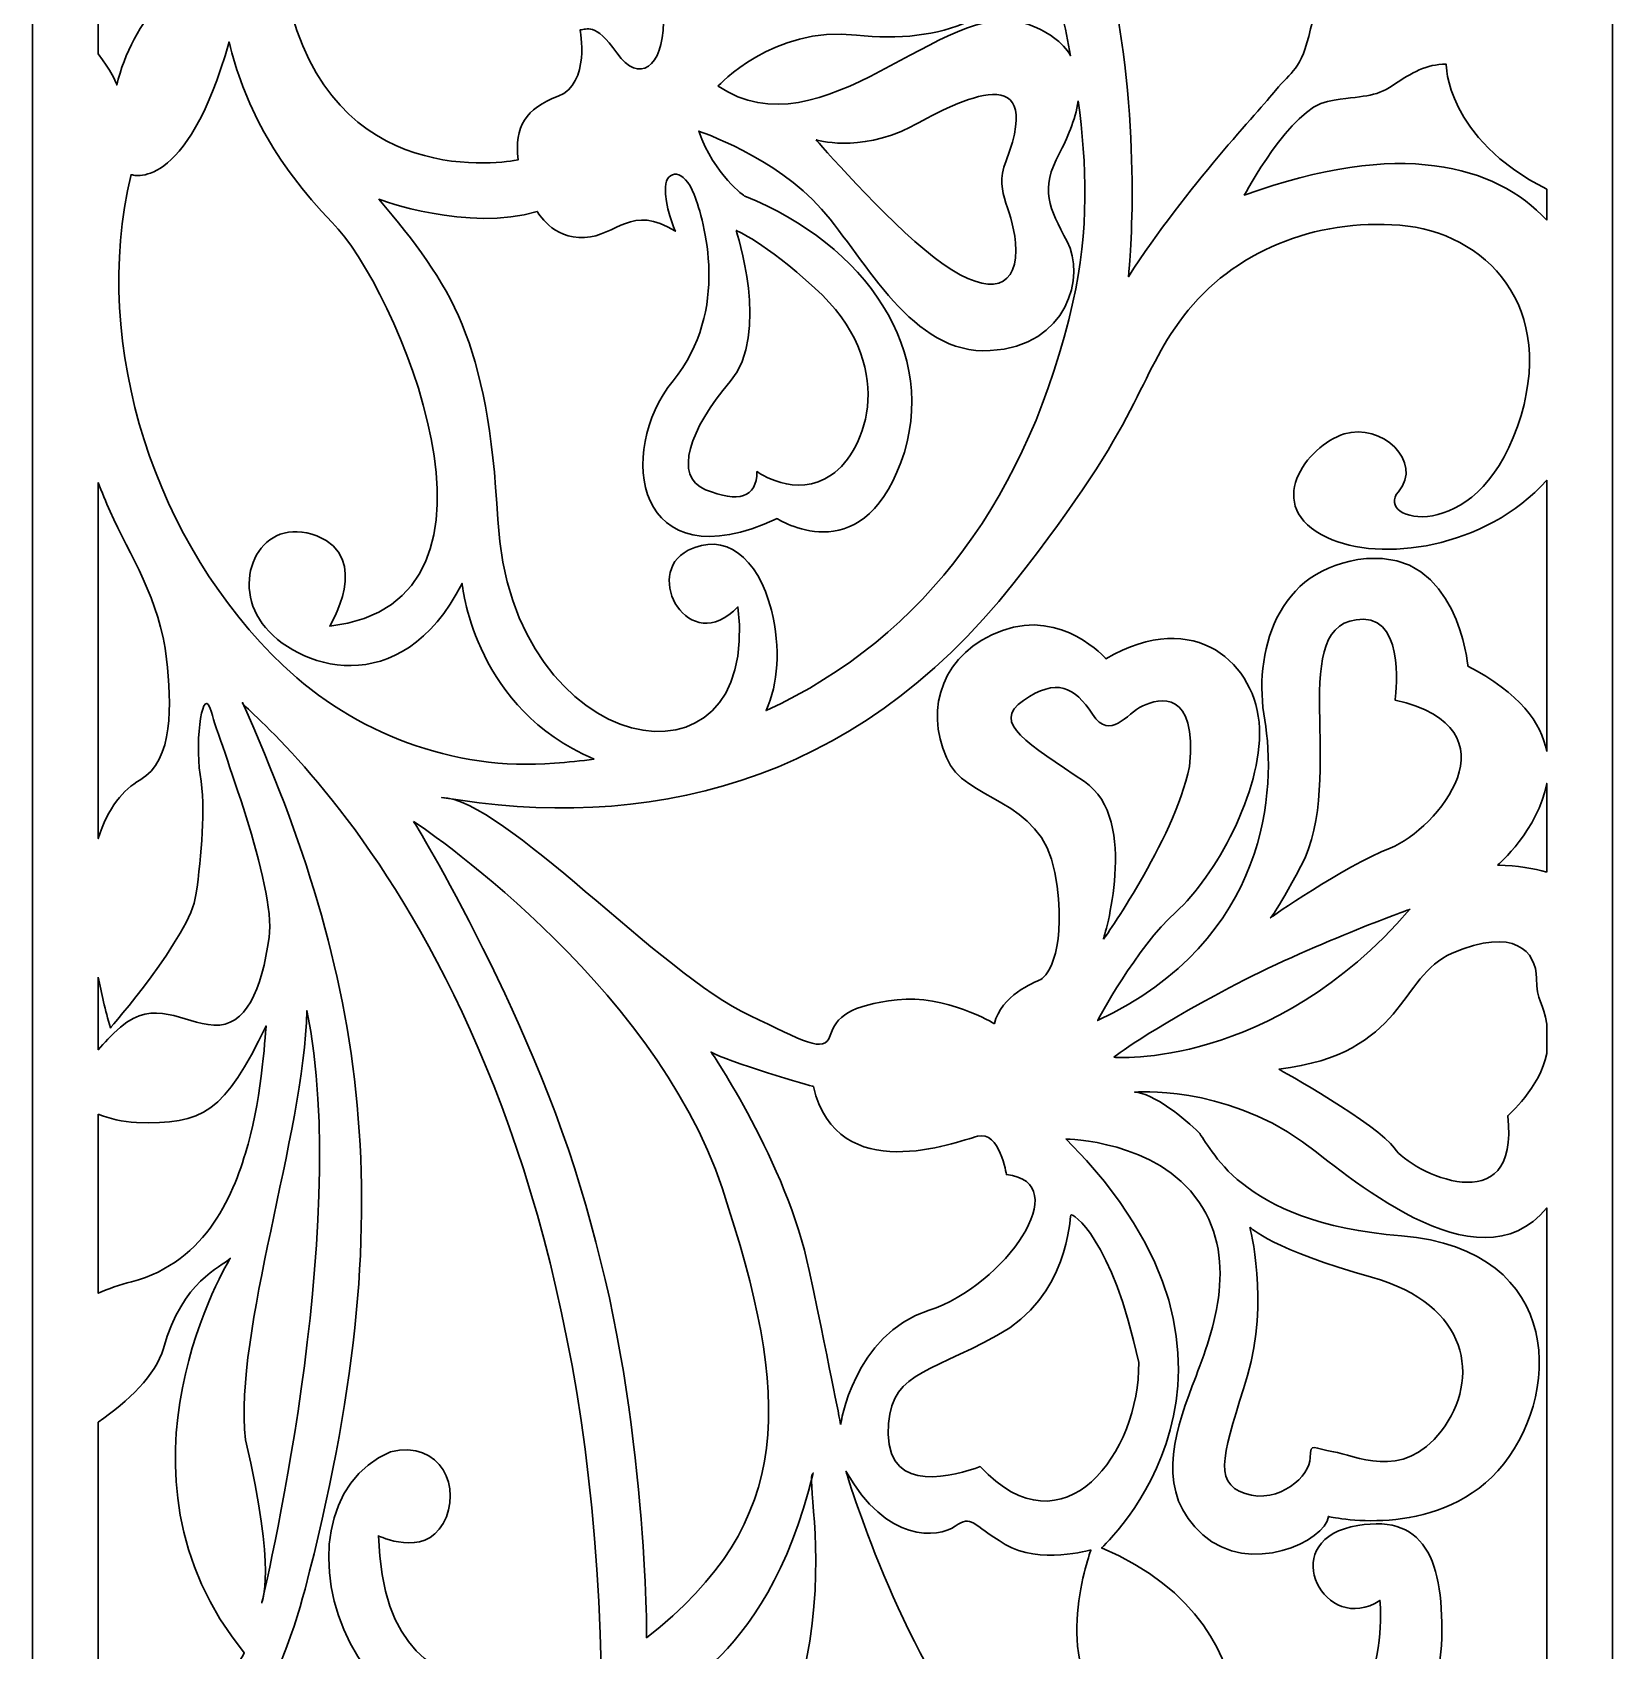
# Model space of a CAD drawing. Header units: centimetres. Extents: x 8.5 to 14.2, y -9 to 9.
# Drawn here: x 8.49 to 14.23, y -4.26 to 1.62 of the extents above; entities that cross this region are included whole.
import ezdxf

# ---------------------------------------------------------------- set-up
doc = ezdxf.new("R2010")
doc.units = ezdxf.units.CM
doc.header["$MEASUREMENT"] = 0
doc.layers.add('layer 1', color=7, linetype='Continuous')

msp = doc.modelspace()

# ---------------------------------------------------------------- linework, layer by layer
at = {"layer": 'layer 1', "color": 250, "lineweight": 30}
for points, knots in [([(8.48529, 8.9892), (8.48529, 8.9892), (9.07026, 8.9892), (9.07026, 8.9892), (9.07026, 8.9892), (9.07026, 8.9892), (9.20466, 8.9892), (9.20466, 8.9892), (9.20466, 8.9892), (9.20466, 8.9892), (9.7165, 8.9892), (9.7165, 8.9892), (9.7165, 8.9892), (9.7165, 8.9892), (9.91152, 8.9892), (9.91152, 8.9892), (9.91152, 8.9892), (9.91152, 8.9892), (14.22659, 8.9892), (14.22659, 8.9892), (14.22659, 8.9892), (14.22659, 8.9892), (14.22659, 8.18675), (14.22659, 8.18675), (14.22659, 8.18675), (14.22659, 8.18675), (14.22659, 7.32422), (14.22659, 7.32422), (14.22659, 7.32422), (14.22659, 7.32422), (14.22659, 6.63345), (14.22659, 6.63345), (14.22659, 6.63345), (14.22659, 6.63345), (14.22659, 6.42618), (14.22659, 6.42618), (14.22659, 6.42618), (14.22659, 6.42618), (14.22659, 2.23352), (14.22659, 2.23352), (14.22659, 2.23352), (14.22659, 2.23352), (14.22659, 1.85248), (14.22659, 1.85248), (14.22659, 1.85248), (14.22659, 1.85248), (14.22659, 1.55822), (14.22659, 1.55822), (14.22659, 1.55822), (14.22659, 1.55822), (14.22659, 0.95588), (14.22659, 0.95588), (14.22659, 0.95588), (14.22659, 0.95588), (14.22659, -1.90092), (14.22659, -1.90092), (14.22659, -1.90092), (14.22659, -1.90092), (14.22659, -2.20355), (14.22659, -2.20355), (14.22659, -2.20355), (14.22659, -2.20355), (14.22659, -4.44483), (14.22659, -4.44483), (14.22659, -4.44483), (14.22659, -4.44483), (14.22659, -5.94655), (14.22659, -5.94655), (14.22659, -5.94655), (14.22659, -5.94655), (14.22659, -7.13646), (14.22659, -7.13646), (14.22659, -7.13646), (14.22659, -7.13646), (14.22659, -7.55278), (14.22659, -7.55278), (14.22659, -7.55278), (14.22659, -7.55278), (14.22659, -8.25027), (14.22659, -8.25027), (14.22659, -8.25027), (14.22659, -8.25027), (14.22659, -8.66891), (14.22659, -8.66891), (14.22659, -8.66891), (14.22659, -8.66891), (14.22659, -8.86561), (14.22659, -8.86561), (14.22659, -8.86561), (14.22659, -8.86561), (14.22659, -9.00021), (14.22659, -9.00021), (14.22659, -9.00021), (14.22659, -9.00021), (14.11776, -9.00021), (14.11776, -9.00021), (14.11776, -9.00021), (14.11776, -9.00021), (13.63587, -9.00021), (13.63587, -9.00021), (13.63587, -9.00021), (13.63587, -9.00021), (13.46054, -9.00021), (13.46054, -9.00021), (13.46054, -9.00021), (13.46054, -9.00021), (12.79813, -9.00021), (12.79813, -9.00021), (12.79813, -9.00021), (12.79813, -9.00021), (12.5775, -9.00021), (12.5775, -9.00021), (12.5775, -9.00021), (12.5775, -9.00021), (11.96421, -9.00021), (11.96421, -9.00021), (11.96421, -9.00021), (11.96421, -9.00021), (10.58, -9.00021), (10.58, -9.00021), (10.58, -9.00021), (10.58, -9.00021), (9.74496, -9.00021), (9.74496, -9.00021), (9.74496, -9.00021), (9.74496, -9.00021), (9.24026, -9.00021), (9.24026, -9.00021), (9.24026, -9.00021), (9.24026, -9.00021), (9.23325, -9.00021), (9.23325, -9.00021), (9.23325, -9.00021), (9.23325, -9.00021), (9.08219, -9.00021), (9.08219, -9.00021), (9.08219, -9.00021), (9.08219, -9.00021), (8.48529, -9.00021), (8.48529, -9.00021), (8.48529, -9.00021), (8.48529, -9.00021), (8.48529, -7.68658), (8.48529, -7.68658), (8.48529, -7.68658), (8.48529, -7.68658), (8.48529, -7.21812), (8.48529, -7.21812), (8.48529, -7.21812), (8.48529, -7.21812), (8.48529, -4.95449), (8.48529, -4.95449), (8.48529, -4.95449), (8.48529, -4.95449), (8.48529, -4.63579), (8.48529, -4.63579), (8.48529, -4.63579), (8.48529, -4.63579), (8.48529, -3.57257), (8.48529, -3.57257), (8.48529, -3.57257), (8.48529, -3.57257), (8.48529, -3.17805), (8.48529, -3.17805), (8.48529, -3.17805), (8.48529, -3.17805), (8.48529, 1.52681), (8.48529, 1.52681), (8.48529, 1.52681), (8.48529, 1.52681), (8.48529, 1.7051), (8.48529, 1.7051), (8.48529, 1.7051), (8.48529, 1.7051), (8.48529, 3.1605), (8.48529, 3.1605), (8.48529, 3.1605), (8.48529, 3.1605), (8.48529, 3.58836), (8.48529, 3.58836), (8.48529, 3.58836), (8.48529, 3.58836), (8.48529, 3.90863), (8.48529, 3.90863), (8.48529, 3.90863), (8.48529, 3.90863), (8.48529, 4.33898), (8.48529, 4.33898), (8.48529, 4.33898), (8.48529, 4.33898), (8.48529, 8.9892), (8.48529, 8.9892)], [0, 0, 0, 0, 0.0204082, 0.0204082, 0.0204082, 0.0204082, 0.0408163, 0.0408163, 0.0408163, 0.0408163, 0.0612245, 0.0612245, 0.0612245, 0.0612245, 0.0816327, 0.0816327, 0.0816327, 0.0816327, 0.1020408, 0.1020408, 0.1020408, 0.1020408, 0.122449, 0.122449, 0.122449, 0.122449, 0.1428571, 0.1428571, 0.1428571, 0.1428571, 0.1632653, 0.1632653, 0.1632653, 0.1632653, 0.1836735, 0.1836735, 0.1836735, 0.1836735, 0.2040816, 0.2040816, 0.2040816, 0.2040816, 0.2244898, 0.2244898, 0.2244898, 0.2244898, 0.244898, 0.244898, 0.244898, 0.244898, 0.2653061, 0.2653061, 0.2653061, 0.2653061, 0.2857143, 0.2857143, 0.2857143, 0.2857143, 0.3061224, 0.3061224, 0.3061224, 0.3061224, 0.3265306, 0.3265306, 0.3265306, 0.3265306, 0.3469388, 0.3469388, 0.3469388, 0.3469388, 0.3673469, 0.3673469, 0.3673469, 0.3673469, 0.3877551, 0.3877551, 0.3877551, 0.3877551, 0.4081633, 0.4081633, 0.4081633, 0.4081633, 0.4285714, 0.4285714, 0.4285714, 0.4285714, 0.4489796, 0.4489796, 0.4489796, 0.4489796, 0.4693878, 0.4693878, 0.4693878, 0.4693878, 0.4897959, 0.4897959, 0.4897959, 0.4897959, 0.5102041, 0.5102041, 0.5102041, 0.5102041, 0.5306122, 0.5306122, 0.5306122, 0.5306122, 0.5510204, 0.5510204, 0.5510204, 0.5510204, 0.5714286, 0.5714286, 0.5714286, 0.5714286, 0.5918367, 0.5918367, 0.5918367, 0.5918367, 0.6122449, 0.6122449, 0.6122449, 0.6122449, 0.6326531, 0.6326531, 0.6326531, 0.6326531, 0.6530612, 0.6530612, 0.6530612, 0.6530612, 0.6734694, 0.6734694, 0.6734694, 0.6734694, 0.6938776, 0.6938776, 0.6938776, 0.6938776, 0.7142857, 0.7142857, 0.7142857, 0.7142857, 0.7346939, 0.7346939, 0.7346939, 0.7346939, 0.755102, 0.755102, 0.755102, 0.755102, 0.7755102, 0.7755102, 0.7755102, 0.7755102, 0.7959184, 0.7959184, 0.7959184, 0.7959184, 0.8163265, 0.8163265, 0.8163265, 0.8163265, 0.8367347, 0.8367347, 0.8367347, 0.8367347, 0.8571429, 0.8571429, 0.8571429, 0.8571429, 0.877551, 0.877551, 0.877551, 0.877551, 0.8979592, 0.8979592, 0.8979592, 0.8979592, 0.9183673, 0.9183673, 0.9183673, 0.9183673, 0.9387755, 0.9387755, 0.9387755, 0.9387755, 0.9591837, 0.9591837, 0.9591837, 0.9591837, 1, 1, 1, 1]), ([(12.75366, 3.05164), (12.76081, 3.05206), (12.76184, 3.02689), (12.65139, 3.01865), (12.65139, 3.01865), (12.54093, 3.0104), (12.27312, 3.07372), (12.21585, 2.57061), (12.21585, 2.57061), (12.21585, 2.57061), (12.4637, 2.57988), (12.57415, 2.66236), (12.57415, 2.66236), (12.68461, 2.74483), (12.65959, 2.70111), (12.67184, 2.77122), (12.67184, 2.77122), (12.68409, 2.84132), (12.7147, 2.88701), (12.84829, 2.84226), (12.84829, 2.84226), (12.98189, 2.79752), (13.02085, 2.73045), (13.17118, 2.70807), (13.17118, 2.70807), (13.17118, 2.70807), (13.09365, 2.41885), (13.39973, 1.93592), (13.39973, 1.93592), (13.39973, 1.93592), (13.16228, 1.78378), (13.12882, 1.62956), (13.12882, 1.62956), (13.09535, 1.47534), (13.0592, 1.47802), (13.00183, 1.40573), (13.00183, 1.40573), (12.94446, 1.33344), (12.68239, 1.06154), (12.46725, 0.729), (12.46725, 0.729), (12.46725, 0.729), (12.51722, 1.1623), (12.42599, 1.69244), (12.42599, 1.69244), (12.28025, 2.53934), (11.68336, 3.2154), (12.41549, 4.12073), (12.41549, 4.12073), (12.8167, 4.61686), (13.63151, 4.43481), (13.89538, 4.02521), (13.89538, 4.02521), (14.15924, 3.61561), (13.70022, 2.56731), (12.97615, 2.97865), (12.97615, 2.97865), (12.97615, 2.97865), (12.98889, 3.14236), (13.09934, 3.17329), (13.09934, 3.17329), (13.2098, 3.20422), (13.45907, 3.24133), (13.56339, 3.71145), (13.56339, 3.71145), (13.56339, 3.71145), (13.25657, 3.71145), (13.15225, 3.61866), (13.15225, 3.61866), (13.04794, 3.52588), (12.94322, 3.37523), (12.92846, 3.18268), (12.92846, 3.18268), (12.9137, 2.99013), (12.87193, 3.09876), (12.87193, 3.12097), (12.87193, 3.12097), (12.87193, 3.14318), (12.80292, 3.98939), (12.16713, 3.61779), (12.16713, 3.61779), (12.16713, 3.61779), (12.19687, 3.39481), (12.43035, 3.29017), (12.43035, 3.29017), (12.66383, 3.18554), (12.72488, 3.24327), (12.74284, 3.14226), (12.74284, 3.14226), (12.76081, 3.04125), (12.74651, 3.05121), (12.75366, 3.05164)], [0, 0, 0, 0, 0.0416667, 0.0416667, 0.0416667, 0.0416667, 0.0833333, 0.0833333, 0.0833333, 0.0833333, 0.125, 0.125, 0.125, 0.125, 0.1666667, 0.1666667, 0.1666667, 0.1666667, 0.2083333, 0.2083333, 0.2083333, 0.2083333, 0.25, 0.25, 0.25, 0.25, 0.2916667, 0.2916667, 0.2916667, 0.2916667, 0.3333333, 0.3333333, 0.3333333, 0.3333333, 0.375, 0.375, 0.375, 0.375, 0.4166667, 0.4166667, 0.4166667, 0.4166667, 0.4583333, 0.4583333, 0.4583333, 0.4583333, 0.5, 0.5, 0.5, 0.5, 0.5416667, 0.5416667, 0.5416667, 0.5416667, 0.5833333, 0.5833333, 0.5833333, 0.5833333, 0.625, 0.625, 0.625, 0.625, 0.6666667, 0.6666667, 0.6666667, 0.6666667, 0.7083333, 0.7083333, 0.7083333, 0.7083333, 0.75, 0.75, 0.75, 0.75, 0.7916667, 0.7916667, 0.7916667, 0.7916667, 0.8333333, 0.8333333, 0.8333333, 0.8333333, 0.875, 0.875, 0.875, 0.875, 0.9166667, 0.9166667, 0.9166667, 0.9166667, 1, 1, 1, 1]), ([(11.9795, 2.43554), (12.0648, 2.17929), (12.17432, 1.92276), (12.22615, 1.68481), (12.22615, 1.68481), (12.2369, 1.63548), (12.24758, 1.5844), (12.25755, 1.53175), (12.25755, 1.53175), (12.22839, 1.5801), (12.17589, 1.62214), (12.0892, 1.65085), (12.0892, 1.65085), (11.79939, 1.74684), (11.35363, 1.16394), (10.97687, 1.422), (10.97687, 1.422), (10.97687, 1.422), (11.17491, 1.64111), (11.47921, 1.60703), (11.47921, 1.60703), (11.78352, 1.57294), (12.06224, 1.66836), (12.07434, 1.9261), (12.07434, 1.9261), (12.08607, 2.17641), (11.92936, 2.5412), (11.62412, 2.51268), (11.62412, 2.51268), (11.62412, 2.51268), (11.53126, 2.72325), (11.30259, 2.6287), (11.30259, 2.6287), (11.07391, 2.53415), (11.14117, 2.38554), (11.14117, 2.29998), (11.14117, 2.29998), (11.14117, 2.21442), (11.16369, 1.90906), (10.96282, 1.7421), (10.96282, 1.7421), (10.96282, 1.7421), (10.91338, 1.99069), (11.00802, 2.12782), (11.00802, 2.12782), (11.10265, 2.26495), (11.27294, 2.94531), (10.58354, 2.7153), (10.58354, 2.7153), (10.58354, 2.7153), (10.27769, 2.79849), (10.1466, 2.5538), (10.1466, 2.5538), (10.01552, 2.3091), (10.30682, 2.09866), (10.45246, 2.03014), (10.45246, 2.03014), (10.59811, 1.96163), (10.77774, 1.81481), (10.77774, 1.65331), (10.77774, 1.65331), (10.77774, 1.49181), (10.68895, 1.42709), (10.60895, 1.54189), (10.60895, 1.54189), (10.52896, 1.65669), (10.4985, 1.62606), (10.47563, 1.62606), (10.47563, 1.62606), (10.47563, 1.62606), (10.5137, 1.43095), (10.39561, 1.38501), (10.39561, 1.38501), (10.27751, 1.33908), (10.23508, 1.27613), (10.25068, 1.154), (10.25068, 1.154), (10.25068, 1.154), (9.61503, 1.01767), (9.42773, 1.68344), (9.42773, 1.68344), (9.24044, 2.34922), (9.53957, 2.90544), (10.45106, 3.13593), (10.45106, 3.13593), (11.13605, 3.30916), (11.77161, 2.67172), (11.9795, 2.43554)], [0, 0, 0, 0, 0.0434783, 0.0434783, 0.0434783, 0.0434783, 0.0869565, 0.0869565, 0.0869565, 0.0869565, 0.1304348, 0.1304348, 0.1304348, 0.1304348, 0.173913, 0.173913, 0.173913, 0.173913, 0.2173913, 0.2173913, 0.2173913, 0.2173913, 0.2608696, 0.2608696, 0.2608696, 0.2608696, 0.3043478, 0.3043478, 0.3043478, 0.3043478, 0.3478261, 0.3478261, 0.3478261, 0.3478261, 0.3913043, 0.3913043, 0.3913043, 0.3913043, 0.4347826, 0.4347826, 0.4347826, 0.4347826, 0.4782609, 0.4782609, 0.4782609, 0.4782609, 0.5217391, 0.5217391, 0.5217391, 0.5217391, 0.5652174, 0.5652174, 0.5652174, 0.5652174, 0.6086957, 0.6086957, 0.6086957, 0.6086957, 0.6521739, 0.6521739, 0.6521739, 0.6521739, 0.6956522, 0.6956522, 0.6956522, 0.6956522, 0.7391304, 0.7391304, 0.7391304, 0.7391304, 0.7826087, 0.7826087, 0.7826087, 0.7826087, 0.826087, 0.826087, 0.826087, 0.826087, 0.8695652, 0.8695652, 0.8695652, 0.8695652, 0.9130435, 0.9130435, 0.9130435, 0.9130435, 1, 1, 1, 1]), ([(9.16842, 1.95298), (9.03798, 1.84811), (8.84598, 1.65965), (8.79206, 1.4255), (8.79206, 1.4255), (8.79205, 1.43108), (8.76868, 1.48159), (8.72451, 1.53867), (8.72451, 1.53867), (8.72451, 1.53867), (8.72451, 2.74596), (8.72451, 2.74596), (8.72451, 2.74596), (8.83952, 2.5451), (9.10288, 2.42075), (9.35314, 2.6003), (9.35314, 2.6003), (9.35314, 2.6003), (9.1885, 2.32754), (9.16842, 1.95298)], [0, 0, 0, 0, 0.1666667, 0.1666667, 0.1666667, 0.1666667, 0.3333333, 0.3333333, 0.3333333, 0.3333333, 0.5, 0.5, 0.5, 0.5, 0.6666667, 0.6666667, 0.6666667, 0.6666667, 1, 1, 1, 1]), ([(10.52647, -1.02334), (10.47931, -1.02962), (10.43126, -1.03469), (10.3823, -1.03849), (10.3823, -1.03849), (10.01187, -1.06723), (9.65547, -0.92876), (9.39695, -0.68349), (9.39695, -0.68349), (8.93702, -0.24706), (8.69378, 0.47096), (8.84372, 1.10007), (8.84372, 1.10007), (8.84372, 1.10007), (9.04308, 1.02569), (9.20022, 1.58214), (9.20022, 1.58214), (9.25017, 1.3688), (9.36164, 1.14288), (9.57498, 0.92655), (9.57498, 0.92655), (9.80018, 0.69822), (10.31179, -0.45429), (9.56569, -0.54025), (9.56569, -0.54025), (9.56569, -0.54025), (9.72024, -0.29043), (9.51875, -0.21255), (9.51875, -0.21255), (9.31725, -0.13467), (9.20266, -0.36898), (9.32026, -0.53041), (9.32026, -0.53041), (9.43786, -0.69184), (9.82342, -0.82514), (10.0464, -0.38483), (10.0464, -0.38483), (10.0464, -0.38483), (10.08519, -0.81021), (10.48398, -1.00405), (10.48398, -1.00405), (10.49826, -1.01099), (10.51242, -1.01741), (10.52647, -1.02334)], [0, 0, 0, 0, 0.0833333, 0.0833333, 0.0833333, 0.0833333, 0.1666667, 0.1666667, 0.1666667, 0.1666667, 0.25, 0.25, 0.25, 0.25, 0.3333333, 0.3333333, 0.3333333, 0.3333333, 0.4166667, 0.4166667, 0.4166667, 0.4166667, 0.5, 0.5, 0.5, 0.5, 0.5833333, 0.5833333, 0.5833333, 0.5833333, 0.6666667, 0.6666667, 0.6666667, 0.6666667, 0.75, 0.75, 0.75, 0.75, 0.8333333, 0.8333333, 0.8333333, 0.8333333, 1, 1, 1, 1]), ([(11.33285, 1.22649), (11.33285, 1.22649), (11.58203, 0.93892), (11.76154, 0.79893), (11.76154, 0.79893), (11.94104, 0.65894), (12.05963, 0.67365), (12.05825, 0.82477), (12.05825, 0.82477), (12.05687, 0.97588), (11.97444, 1.02361), (12.02274, 1.14961), (12.02274, 1.14961), (12.17701, 1.55208), (11.81048, 1.34628), (11.6772, 1.27332), (11.6772, 1.27332), (11.48306, 1.17798), (11.33285, 1.22649), (11.33285, 1.22649)], [0, 0, 0, 0, 0.1666667, 0.1666667, 0.1666667, 0.1666667, 0.3333333, 0.3333333, 0.3333333, 0.3333333, 0.5, 0.5, 0.5, 0.5, 0.6666667, 0.6666667, 0.6666667, 0.6666667, 1, 1, 1, 1]), ([(13.98737, 0.93426), (13.80107, 1.13545), (13.45361, 1.23103), (12.88827, 1.02549), (12.88827, 1.02549), (12.88827, 1.02549), (13.05804, 1.34293), (13.19124, 1.36628), (13.19124, 1.36628), (13.32444, 1.38963), (13.35919, 1.37796), (13.42869, 1.42466), (13.42869, 1.42466), (13.49819, 1.47136), (13.54967, 1.50132), (13.62178, 1.50132), (13.62178, 1.50132), (13.62178, 1.50132), (13.61951, 1.23274), (13.98737, 1.04687), (13.98737, 1.04687), (13.98737, 1.04687), (13.98737, 0.93426), (13.98737, 0.93426)], [0, 0, 0, 0, 0.1428571, 0.1428571, 0.1428571, 0.1428571, 0.2857143, 0.2857143, 0.2857143, 0.2857143, 0.4285714, 0.4285714, 0.4285714, 0.4285714, 0.5714286, 0.5714286, 0.5714286, 0.5714286, 0.7142857, 0.7142857, 0.7142857, 0.7142857, 1, 1, 1, 1]), ([(12.28479, 1.36772), (12.31631, 1.143), (12.32483, 0.89558), (12.26593, 0.63723), (12.26593, 0.63723), (12.10835, -0.05394), (11.7351, -0.57861), (11.15103, -0.84719), (11.15103, -0.84719), (11.19476, -0.74834), (11.20469, -0.62322), (11.1702, -0.48249), (11.1702, -0.48249), (11.12212, -0.28641), (10.99794, -0.19772), (10.86745, -0.26477), (10.86745, -0.26477), (10.70043, -0.35063), (10.87067, -0.65701), (11.04873, -0.47034), (11.04873, -0.47034), (11.13461, -1.19094), (10.22342, -1.02684), (10.17618, -0.15256), (10.17618, -0.15256), (10.14113, 0.49615), (10.00963, 0.69814), (9.74407, 1.01051), (9.74407, 1.01051), (9.74407, 1.01051), (10.07003, 0.88946), (10.31938, 0.96627), (10.31938, 0.96627), (10.31938, 0.96627), (10.37441, 0.86509), (10.49147, 0.8713), (10.49147, 0.8713), (10.60853, 0.87751), (10.66189, 0.99528), (10.82141, 0.89457), (10.82141, 0.89457), (10.82141, 0.89457), (10.78038, 0.99071), (10.78494, 1.05481), (10.78494, 1.05481), (10.7895, 1.1189), (10.8533, 1.12347), (10.88977, 1.02733), (10.88977, 1.02733), (10.92625, 0.93119), (11.02177, 0.60742), (10.81283, 0.3511), (10.81283, 0.3511), (10.6039, 0.09477), (10.67534, -0.38908), (11.19137, -0.14973), (11.19137, -0.14973), (11.19137, -0.14973), (11.49272, -0.3464), (11.64066, 0.0547), (11.64066, 0.0547), (11.78859, 0.45581), (11.50797, 0.84852), (11.07436, 1.02142), (11.07436, 1.02142), (11.07436, 1.02142), (10.96363, 1.09659), (10.90606, 1.25802), (10.90606, 1.25802), (10.90606, 1.25802), (11.18565, 1.16459), (11.3522, 0.97504), (11.3522, 0.97504), (11.51874, 0.78549), (11.67991, 0.44431), (11.96465, 0.46055), (11.96465, 0.46055), (12.24939, 0.4768), (12.31053, 0.73412), (12.24473, 0.85684), (12.24473, 0.85684), (12.17893, 0.97956), (12.14601, 1.04564), (12.21652, 1.1778), (12.21652, 1.1778), (12.24393, 1.22919), (12.27459, 1.29763), (12.28479, 1.36772)], [0, 0, 0, 0, 0.0434783, 0.0434783, 0.0434783, 0.0434783, 0.0869565, 0.0869565, 0.0869565, 0.0869565, 0.1304348, 0.1304348, 0.1304348, 0.1304348, 0.173913, 0.173913, 0.173913, 0.173913, 0.2173913, 0.2173913, 0.2173913, 0.2173913, 0.2608696, 0.2608696, 0.2608696, 0.2608696, 0.3043478, 0.3043478, 0.3043478, 0.3043478, 0.3478261, 0.3478261, 0.3478261, 0.3478261, 0.3913043, 0.3913043, 0.3913043, 0.3913043, 0.4347826, 0.4347826, 0.4347826, 0.4347826, 0.4782609, 0.4782609, 0.4782609, 0.4782609, 0.5217391, 0.5217391, 0.5217391, 0.5217391, 0.5652174, 0.5652174, 0.5652174, 0.5652174, 0.6086957, 0.6086957, 0.6086957, 0.6086957, 0.6521739, 0.6521739, 0.6521739, 0.6521739, 0.6956522, 0.6956522, 0.6956522, 0.6956522, 0.7391304, 0.7391304, 0.7391304, 0.7391304, 0.7826087, 0.7826087, 0.7826087, 0.7826087, 0.826087, 0.826087, 0.826087, 0.826087, 0.8695652, 0.8695652, 0.8695652, 0.8695652, 0.9130435, 0.9130435, 0.9130435, 0.9130435, 1, 1, 1, 1]), ([(13.98737, -0.99553), (13.96737, -0.89201), (13.88885, -0.78268), (13.70079, -0.68513), (13.70079, -0.68513), (13.70079, -0.68513), (13.66352, -0.26333), (13.33176, -0.29488), (13.33176, -0.29488), (13, -0.32643), (12.9208, -0.64257), (12.96245, -0.88171), (12.96245, -0.88171), (13.00409, -1.12084), (12.98366, -1.67902), (12.35526, -1.97333), (12.35526, -1.97333), (12.35526, -1.97333), (12.4962, -1.70809), (12.63983, -1.57871), (12.63983, -1.57871), (12.78346, -1.44933), (12.95259, -1.14131), (12.94342, -0.91027), (12.94342, -0.91027), (12.93425, -0.67924), (12.71112, -0.4692), (12.38567, -0.65865), (12.38567, -0.65865), (12.38567, -0.65865), (12.22746, -0.47725), (12.00983, -0.55562), (12.00983, -0.55562), (11.79219, -0.634), (11.72575, -0.83774), (11.80634, -1.01777), (11.80634, -1.01777), (11.8679, -1.1786), (12.15138, -1.15952), (12.20025, -1.43569), (12.20025, -1.43569), (12.24912, -1.71186), (12.17336, -1.81113), (12.14872, -1.82351), (12.14872, -1.82351), (12.12408, -1.83588), (12.00502, -1.88124), (11.98038, -1.98433), (11.98038, -1.98433), (11.98038, -1.98433), (11.79969, -1.87711), (11.62722, -1.89773), (11.62722, -1.89773), (11.45476, -1.91835), (11.40429, -1.95887), (11.38389, -2.02744), (11.38389, -2.02744), (11.36348, -2.096), (11.28275, -2.04435), (11.09232, -1.95522), (11.09232, -1.95522), (10.76419, -1.80167), (10.19912, -1.16928), (9.97188, -1.16213), (9.97188, -1.16213), (10.70006, -1.28604), (11.4608, -1.13237), (12.05276, -0.3816), (12.05276, -0.3816), (12.53443, 0.22932), (12.48935, 0.35135), (12.66768, 0.58603), (12.66768, 0.58603), (12.846, 0.82072), (13.14646, 0.9412), (13.45358, 0.91626), (13.45358, 0.91626), (13.76069, 0.89132), (14.03429, 0.62394), (13.88074, 0.18453), (13.88074, 0.18453), (13.72718, -0.25488), (13.35537, -0.16041), (13.44808, -0.05175), (13.44808, -0.05175), (13.5408, 0.05691), (13.38625, 0.20045), (13.25103, 0.1578), (13.25103, 0.1578), (13.11581, 0.11514), (12.94968, -0.10605), (13.18922, -0.21859), (13.18922, -0.21859), (13.3829, -0.30958), (13.76234, -0.2609), (13.98737, -0.01027), (13.98737, -0.01027), (13.98737, -0.01027), (13.98737, -0.99553), (13.98737, -0.99553)], [0, 0, 0, 0, 0.0384615, 0.0384615, 0.0384615, 0.0384615, 0.0769231, 0.0769231, 0.0769231, 0.0769231, 0.1153846, 0.1153846, 0.1153846, 0.1153846, 0.1538462, 0.1538462, 0.1538462, 0.1538462, 0.1923077, 0.1923077, 0.1923077, 0.1923077, 0.2307692, 0.2307692, 0.2307692, 0.2307692, 0.2692308, 0.2692308, 0.2692308, 0.2692308, 0.3076923, 0.3076923, 0.3076923, 0.3076923, 0.3461538, 0.3461538, 0.3461538, 0.3461538, 0.3846154, 0.3846154, 0.3846154, 0.3846154, 0.4230769, 0.4230769, 0.4230769, 0.4230769, 0.4615385, 0.4615385, 0.4615385, 0.4615385, 0.5, 0.5, 0.5, 0.5, 0.5384615, 0.5384615, 0.5384615, 0.5384615, 0.5769231, 0.5769231, 0.5769231, 0.5769231, 0.6153846, 0.6153846, 0.6153846, 0.6153846, 0.6538462, 0.6538462, 0.6538462, 0.6538462, 0.6923077, 0.6923077, 0.6923077, 0.6923077, 0.7307692, 0.7307692, 0.7307692, 0.7307692, 0.7692308, 0.7692308, 0.7692308, 0.7692308, 0.8076923, 0.8076923, 0.8076923, 0.8076923, 0.8461538, 0.8461538, 0.8461538, 0.8461538, 0.8846154, 0.8846154, 0.8846154, 0.8846154, 0.9230769, 0.9230769, 0.9230769, 0.9230769, 1, 1, 1, 1]), ([(11.04215, 0.89716), (11.04215, 0.89716), (11.1683, 0.52117), (11.02086, 0.34856), (11.02086, 0.34856), (10.87341, 0.17596), (10.81241, 0.00325), (10.93132, -0.04469), (10.93132, -0.04469), (11.05023, -0.09264), (11.11771, -0.07453), (11.11771, 0.02136), (11.11771, 0.02136), (11.11771, 0.02136), (11.25904, -0.08131), (11.38867, 0.00917), (11.38867, 0.00917), (11.5183, 0.09964), (11.63156, 0.41176), (11.32814, 0.68803), (11.32814, 0.68803), (11.14368, 0.85599), (11.04215, 0.89716), (11.04215, 0.89716)], [0, 0, 0, 0, 0.1428571, 0.1428571, 0.1428571, 0.1428571, 0.2857143, 0.2857143, 0.2857143, 0.2857143, 0.4285714, 0.4285714, 0.4285714, 0.4285714, 0.5714286, 0.5714286, 0.5714286, 0.5714286, 0.7142857, 0.7142857, 0.7142857, 0.7142857, 1, 1, 1, 1]), ([(8.72451, -0.01885), (8.73743, -0.05241), (8.75185, -0.08717), (8.76801, -0.12342), (8.76801, -0.12342), (8.83773, -0.2799), (8.95006, -0.44572), (8.97275, -0.65994), (8.97275, -0.65994), (8.98993, -0.82194), (9.00176, -1.02676), (8.87514, -1.09977), (8.87514, -1.09977), (8.8181, -1.13266), (8.75886, -1.19874), (8.72451, -1.31225), (8.72451, -1.31225), (8.72451, -1.31225), (8.72451, -0.01885), (8.72451, -0.01885)], [0, 0, 0, 0, 0.1666667, 0.1666667, 0.1666667, 0.1666667, 0.3333333, 0.3333333, 0.3333333, 0.3333333, 0.5, 0.5, 0.5, 0.5, 0.6666667, 0.6666667, 0.6666667, 0.6666667, 1, 1, 1, 1]), ([(12.98236, -1.60015), (12.98236, -1.60015), (13.24647, -1.4144), (13.41854, -1.34623), (13.41854, -1.34623), (13.5906, -1.27807), (13.89094, -0.91266), (13.43625, -0.80877), (13.43625, -0.80877), (13.43625, -0.80877), (13.47869, -0.51543), (13.32107, -0.51543), (13.32107, -0.51543), (13.02667, -0.51543), (13.26628, -1.08979), (13.09409, -1.41239), (13.09409, -1.41239), (12.99705, -1.59426), (12.98236, -1.60015), (12.98236, -1.60015)], [0, 0, 0, 0, 0.1666667, 0.1666667, 0.1666667, 0.1666667, 0.3333333, 0.3333333, 0.3333333, 0.3333333, 0.5, 0.5, 0.5, 0.5, 0.6666667, 0.6666667, 0.6666667, 0.6666667, 1, 1, 1, 1]), ([(8.72451, -1.81585), (8.73565, -1.87312), (8.75017, -1.9344), (8.7686, -2.00001), (8.7686, -2.00001), (8.7686, -2.00001), (9.05938, -1.66576), (9.07978, -1.51663), (9.07978, -1.51663), (9.10019, -1.3675), (9.11549, -1.20808), (9.09509, -1.07953), (9.09509, -1.07953), (9.07468, -0.95097), (9.10529, -0.74013), (9.1359, -0.85326), (9.1359, -0.85326), (9.16651, -0.96639), (9.37159, -1.48001), (9.34527, -1.67085), (9.34527, -1.67085), (9.31895, -1.86169), (9.26057, -1.997), (9.14514, -1.9898), (9.14514, -1.9898), (9.02971, -1.9826), (8.92844, -1.89031), (8.80601, -1.99658), (8.80601, -1.99658), (8.77061, -2.02731), (8.74603, -2.05544), (8.72451, -2.07886), (8.72451, -2.07886), (8.72451, -2.07886), (8.72451, -1.81585), (8.72451, -1.81585)], [0, 0, 0, 0, 0.1, 0.1, 0.1, 0.1, 0.2, 0.2, 0.2, 0.2, 0.3, 0.3, 0.3, 0.3, 0.4, 0.4, 0.4, 0.4, 0.5, 0.5, 0.5, 0.5, 0.6, 0.6, 0.6, 0.6, 0.7, 0.7, 0.7, 0.7, 0.8, 0.8, 0.8, 0.8, 1, 1, 1, 1]), ([(12.37658, -1.67785), (12.37658, -1.67785), (12.51133, -1.24334), (12.3079, -1.10504), (12.3079, -1.10504), (12.10446, -0.96674), (11.96502, -0.89298), (12.08593, -0.80994), (12.08593, -0.80994), (12.20683, -0.72689), (12.2712, -0.76028), (12.33715, -0.85999), (12.33715, -0.85999), (12.4031, -0.95971), (12.45889, -0.85741), (12.51934, -0.82971), (12.51934, -0.82971), (12.5798, -0.80201), (12.71743, -0.76768), (12.68986, -1.05021), (12.68986, -1.05021), (12.62874, -1.3271), (12.37658, -1.67785), (12.37658, -1.67785)], [0, 0, 0, 0, 0.1428571, 0.1428571, 0.1428571, 0.1428571, 0.2857143, 0.2857143, 0.2857143, 0.2857143, 0.4285714, 0.4285714, 0.4285714, 0.4285714, 0.5714286, 0.5714286, 0.5714286, 0.5714286, 0.7142857, 0.7142857, 0.7142857, 0.7142857, 1, 1, 1, 1]), ([(8.72451, -5.01776), (9.14043, -4.9719), (9.38964, -4.36656), (9.47589, -4.0385), (9.47589, -4.0385), (9.8407, -2.65086), (9.69219, -1.81292), (9.24882, -0.81761), (9.24882, -0.81761), (9.20894, -0.81766), (10.49803, -1.72883), (10.5518, -4.32066), (10.5518, -4.32066), (10.55695, -4.29997), (9.76536, -4.66483), (9.74276, -3.84478), (9.74276, -3.84478), (9.74276, -3.84478), (9.90731, -3.92587), (9.97811, -3.79991), (9.97811, -3.79991), (10.04891, -3.67396), (9.9687, -3.49316), (9.78653, -3.53962), (9.78653, -3.53962), (9.3, -3.74188), (9.62609, -4.8659), (10.55456, -4.51624), (10.55456, -4.51624), (10.55456, -4.51624), (10.46565, -4.9807), (10.32419, -5.06218), (10.32419, -5.06218), (10.32419, -5.06218), (10.2474, -4.93588), (10.08169, -4.95625), (10.08169, -4.95625), (9.91598, -4.97662), (9.88104, -5.2133), (10.01293, -5.34071), (10.01293, -5.34071), (10.14483, -5.46813), (10.60545, -5.30193), (10.73185, -4.4488), (10.73185, -4.4488), (10.73185, -4.4488), (11.14915, -4.33658), (11.32238, -3.61695), (11.32238, -3.61695), (11.26789, -3.63265), (11.59977, -4.63613), (10.55074, -5.39487), (10.55074, -5.39487), (10.55074, -5.39487), (10.40059, -5.27682), (10.27697, -5.33584), (10.27697, -5.33584), (10.15336, -5.39487), (10.01022, -5.70311), (9.89311, -5.69656), (9.89311, -5.69656), (9.77601, -5.69), (9.70183, -5.6225), (9.68689, -5.64759), (9.68689, -5.64759), (9.67196, -5.67268), (9.69187, -5.70279), (9.7068, -5.72788), (9.7068, -5.72788), (9.72174, -5.75297), (9.70592, -5.78179), (9.64532, -5.77421), (9.64532, -5.77421), (9.58472, -5.76664), (9.52153, -5.72346), (9.56641, -5.48408), (9.56641, -5.48408), (9.61128, -5.2447), (9.46115, -5.0071), (9.1911, -4.95285), (9.1911, -4.95285), (9.03419, -4.92132), (8.83889, -4.98048), (8.72451, -5.11011), (8.72451, -5.11011), (8.72451, -5.11011), (8.72451, -5.01776), (8.72451, -5.01776)], [0, 0, 0, 0, 0.0434783, 0.0434783, 0.0434783, 0.0434783, 0.0869565, 0.0869565, 0.0869565, 0.0869565, 0.1304348, 0.1304348, 0.1304348, 0.1304348, 0.173913, 0.173913, 0.173913, 0.173913, 0.2173913, 0.2173913, 0.2173913, 0.2173913, 0.2608696, 0.2608696, 0.2608696, 0.2608696, 0.3043478, 0.3043478, 0.3043478, 0.3043478, 0.3478261, 0.3478261, 0.3478261, 0.3478261, 0.3913043, 0.3913043, 0.3913043, 0.3913043, 0.4347826, 0.4347826, 0.4347826, 0.4347826, 0.4782609, 0.4782609, 0.4782609, 0.4782609, 0.5217391, 0.5217391, 0.5217391, 0.5217391, 0.5652174, 0.5652174, 0.5652174, 0.5652174, 0.6086957, 0.6086957, 0.6086957, 0.6086957, 0.6521739, 0.6521739, 0.6521739, 0.6521739, 0.6956522, 0.6956522, 0.6956522, 0.6956522, 0.7391304, 0.7391304, 0.7391304, 0.7391304, 0.7826087, 0.7826087, 0.7826087, 0.7826087, 0.826087, 0.826087, 0.826087, 0.826087, 0.8695652, 0.8695652, 0.8695652, 0.8695652, 0.9130435, 0.9130435, 0.9130435, 0.9130435, 1, 1, 1, 1]), ([(13.98737, -1.43443), (13.94014, -1.41998), (13.88169, -1.41048), (13.80947, -1.40802), (13.80947, -1.40802), (13.80947, -1.40802), (13.95693, -1.27866), (13.98737, -1.11155), (13.98737, -1.11155), (13.98737, -1.11155), (13.98737, -1.43443), (13.98737, -1.43443)], [0, 0, 0, 0, 0.25, 0.25, 0.25, 0.25, 0.5, 0.5, 0.5, 0.5, 1, 1, 1, 1]), ([(9.87034, -1.24957), (9.87034, -1.24957), (10.74026, -1.82264), (10.99207, -2.58415), (10.99207, -2.58415), (11.24389, -3.34567), (11.25842, -3.79062), (10.71707, -4.21545), (10.71707, -4.21545), (10.71707, -4.21545), (10.71958, -3.4273), (10.51375, -2.71035), (10.51375, -2.71035), (10.32774, -1.9934), (9.87034, -1.24957), (9.87034, -1.24957)], [0, 0, 0, 0, 0.2, 0.2, 0.2, 0.2, 0.4, 0.4, 0.4, 0.4, 0.6, 0.6, 0.6, 0.6, 1, 1, 1, 1]), ([(12.41384, -2.10644), (12.41384, -2.10644), (12.9867, -2.15292), (13.48981, -1.56872), (13.48981, -1.56872), (13.48981, -1.56872), (13.12963, -1.6979), (12.83329, -1.85416), (12.83329, -1.85416), (12.53694, -2.01042), (12.41384, -2.10644), (12.41384, -2.10644)], [0, 0, 0, 0, 0.25, 0.25, 0.25, 0.25, 0.5, 0.5, 0.5, 0.5, 1, 1, 1, 1]), ([(13.01432, -2.14996), (13.01432, -2.14996), (13.37435, -2.34999), (13.43372, -2.43704), (13.43372, -2.43704), (13.49308, -2.52408), (13.89215, -2.71641), (13.84547, -2.31861), (13.84547, -2.31861), (13.84547, -2.31861), (13.9644, -2.21647), (13.98737, -2.09243), (13.98737, -2.09243), (13.98737, -2.09243), (13.98737, -1.98661), (13.98737, -1.98661), (13.98737, -1.98661), (13.97708, -1.90975), (13.94962, -1.89993), (13.94962, -1.82033), (13.94962, -1.82033), (13.94962, -1.7224), (13.86989, -1.63075), (13.64324, -1.72863), (13.64324, -1.72863), (13.44833, -1.81282), (13.4762, -2.0928), (13.01432, -2.14996)], [0, 0, 0, 0, 0.125, 0.125, 0.125, 0.125, 0.25, 0.25, 0.25, 0.25, 0.375, 0.375, 0.375, 0.375, 0.5, 0.5, 0.5, 0.5, 0.625, 0.625, 0.625, 0.625, 0.75, 0.75, 0.75, 0.75, 1, 1, 1, 1]), ([(9.31851, -4.08945), (9.31851, -4.08945), (9.64707, -2.72953), (9.48279, -1.93666), (9.48279, -1.93666), (9.47165, -2.39128), (9.21735, -3.10055), (9.25907, -3.49562), (9.25907, -3.49562), (9.3744, -3.97617), (9.31851, -4.08945), (9.31851, -4.08945)], [0, 0, 0, 0, 0.25, 0.25, 0.25, 0.25, 0.5, 0.5, 0.5, 0.5, 1, 1, 1, 1]), ([(8.72451, -2.31353), (8.76511, -2.32952), (8.81151, -2.34061), (8.86383, -2.34284), (8.86383, -2.34284), (9.10529, -2.35312), (9.18435, -2.30398), (9.33431, -1.99271), (9.33431, -1.99271), (9.33431, -1.99271), (9.31903, -2.24893), (9.26942, -2.42168), (9.26942, -2.42168), (9.21981, -2.59444), (9.12483, -2.84912), (8.84549, -2.92176), (8.84549, -2.92176), (8.80212, -2.93304), (8.76185, -2.94667), (8.72451, -2.96341), (8.72451, -2.96341), (8.72451, -2.96341), (8.72451, -2.31353), (8.72451, -2.31353)], [0, 0, 0, 0, 0.1428571, 0.1428571, 0.1428571, 0.1428571, 0.2857143, 0.2857143, 0.2857143, 0.2857143, 0.4285714, 0.4285714, 0.4285714, 0.4285714, 0.5714286, 0.5714286, 0.5714286, 0.5714286, 0.7142857, 0.7142857, 0.7142857, 0.7142857, 1, 1, 1, 1]), ([(11.42194, -3.44099), (11.42194, -3.44099), (11.46731, -3.11506), (11.74295, -3.02538), (11.74295, -3.02538), (12.0186, -2.9357), (12.27961, -2.55929), (12.02417, -2.53273), (12.02417, -2.53273), (12.02417, -2.53273), (11.99935, -2.37235), (11.91946, -2.39336), (11.91946, -2.39336), (11.83956, -2.41438), (11.41122, -2.58239), (11.3228, -2.21281), (11.3228, -2.21281), (11.3228, -2.21281), (11.0021, -2.12015), (10.95114, -2.08746), (10.95114, -2.08746), (10.95114, -2.08746), (11.22449, -2.48444), (11.30789, -2.88142), (11.30789, -2.88142), (11.39128, -3.2784), (11.42194, -3.44099), (11.42194, -3.44099)], [0, 0, 0, 0, 0.125, 0.125, 0.125, 0.125, 0.25, 0.25, 0.25, 0.25, 0.375, 0.375, 0.375, 0.375, 0.5, 0.5, 0.5, 0.5, 0.625, 0.625, 0.625, 0.625, 0.75, 0.75, 0.75, 0.75, 1, 1, 1, 1]), ([(13.98737, -4.39499), (13.95297, -4.39953), (13.91535, -4.40762), (13.87423, -4.41973), (13.87423, -4.41973), (13.87423, -4.41973), (13.95134, -4.44771), (13.98737, -4.5691), (13.98737, -4.5691), (13.98737, -4.5691), (13.98737, -4.87792), (13.98737, -4.87792), (13.98737, -4.87792), (13.97897, -4.9208), (13.96741, -4.96751), (13.95196, -5.01851), (13.95196, -5.01851), (13.95196, -5.01851), (13.87408, -4.99888), (13.84683, -4.97533), (13.84683, -4.97533), (13.81957, -4.95178), (13.75338, -4.89683), (13.65214, -4.95963), (13.65214, -4.95963), (13.65214, -4.95963), (13.43633, -4.76683), (13.29194, -4.79031), (13.29194, -4.79031), (13.29194, -4.79031), (13.59164, -4.55284), (13.60477, -4.24357), (13.60477, -4.24357), (13.61791, -3.93431), (13.54424, -3.75194), (13.2758, -3.81273), (13.2758, -3.81273), (13.00735, -3.87352), (13.18104, -4.20922), (13.38105, -4.07969), (13.38105, -4.07969), (13.38105, -4.07969), (13.44843, -4.67886), (12.83183, -4.87989), (12.83183, -4.87989), (12.83183, -4.87989), (13.07201, -4.1848), (12.3701, -3.88873), (12.3701, -3.88873), (12.3701, -3.88873), (13.07699, -3.24138), (12.24067, -2.40335), (12.24067, -2.40335), (12.24067, -2.40335), (12.57245, -2.408), (12.72308, -2.63101), (12.72308, -2.63101), (12.8737, -2.85402), (12.77015, -3.11499), (12.69954, -3.30004), (12.69954, -3.30004), (12.62894, -3.48509), (12.56774, -3.68912), (12.7372, -3.84095), (12.7372, -3.84095), (12.90665, -3.99279), (13.18437, -3.86468), (13.19378, -3.77453), (13.19378, -3.77453), (13.19378, -3.77453), (13.57751, -3.86483), (13.81001, -3.60835), (13.81001, -3.60835), (14.0425, -3.35188), (14.06005, -2.80393), (13.45907, -2.75529), (13.45907, -2.75529), (12.8581, -2.70665), (12.76598, -2.42327), (12.72212, -2.37906), (12.72212, -2.37906), (12.67825, -2.33484), (12.55542, -2.23313), (12.48962, -2.23313), (12.48962, -2.23313), (12.48962, -2.23313), (12.81271, -2.207), (13.09984, -2.41304), (13.09984, -2.41304), (13.24857, -2.51977), (13.73452, -2.96232), (13.98737, -2.65371), (13.98737, -2.65371), (13.98737, -2.65371), (13.98737, -4.39499), (13.98737, -4.39499)], [0, 0, 0, 0, 0.04, 0.04, 0.04, 0.04, 0.08, 0.08, 0.08, 0.08, 0.12, 0.12, 0.12, 0.12, 0.16, 0.16, 0.16, 0.16, 0.2, 0.2, 0.2, 0.2, 0.24, 0.24, 0.24, 0.24, 0.28, 0.28, 0.28, 0.28, 0.32, 0.32, 0.32, 0.32, 0.36, 0.36, 0.36, 0.36, 0.4, 0.4, 0.4, 0.4, 0.44, 0.44, 0.44, 0.44, 0.48, 0.48, 0.48, 0.48, 0.52, 0.52, 0.52, 0.52, 0.56, 0.56, 0.56, 0.56, 0.6, 0.6, 0.6, 0.6, 0.64, 0.64, 0.64, 0.64, 0.68, 0.68, 0.68, 0.68, 0.72, 0.72, 0.72, 0.72, 0.76, 0.76, 0.76, 0.76, 0.8, 0.8, 0.8, 0.8, 0.84, 0.84, 0.84, 0.84, 0.88, 0.88, 0.88, 0.88, 0.92, 0.92, 0.92, 0.92, 1, 1, 1, 1]), ([(12.25807, -2.6799), (12.25279, -2.69053), (12.25331, -2.97403), (11.98962, -3.11757), (11.98962, -3.11757), (11.72592, -3.26111), (11.59253, -3.25425), (11.59474, -3.47547), (11.59474, -3.47547), (11.59696, -3.69669), (11.83939, -3.62535), (11.92904, -3.59345), (11.92904, -3.59345), (12.23406, -3.9211), (12.50978, -3.538), (12.5049, -3.21555), (12.5049, -3.21555), (12.40778, -2.76267), (12.26334, -2.66926), (12.25807, -2.6799)], [0, 0, 0, 0, 0.1666667, 0.1666667, 0.1666667, 0.1666667, 0.3333333, 0.3333333, 0.3333333, 0.3333333, 0.5, 0.5, 0.5, 0.5, 0.6666667, 0.6666667, 0.6666667, 0.6666667, 1, 1, 1, 1]), ([(12.90845, -2.72357), (12.90845, -2.72357), (12.97994, -2.99353), (12.8997, -3.26223), (12.8997, -3.26223), (12.81946, -3.53092), (12.76662, -3.65143), (12.89147, -3.69173), (12.89147, -3.69173), (13.01632, -3.73202), (13.12778, -3.62455), (13.12778, -3.56185), (13.12778, -3.56185), (13.12778, -3.49915), (13.14117, -3.53052), (13.21251, -3.53947), (13.21251, -3.53947), (13.28386, -3.54841), (13.46223, -3.65141), (13.60489, -3.46333), (13.60489, -3.46333), (13.74756, -3.27524), (13.70746, -3.00404), (13.35074, -2.90551), (13.35074, -2.90551), (12.99402, -2.80699), (12.90845, -2.72357), (12.90845, -2.72357)], [0, 0, 0, 0, 0.125, 0.125, 0.125, 0.125, 0.25, 0.25, 0.25, 0.25, 0.375, 0.375, 0.375, 0.375, 0.5, 0.5, 0.5, 0.5, 0.625, 0.625, 0.625, 0.625, 0.75, 0.75, 0.75, 0.75, 1, 1, 1, 1]), ([(8.72451, -3.43191), (8.83477, -3.35474), (8.93348, -3.26183), (8.96119, -3.1644), (8.96119, -3.1644), (9.03244, -2.91396), (9.16902, -2.87223), (9.20463, -2.83645), (9.20463, -2.83645), (9.20463, -2.83645), (8.72306, -3.61551), (9.25523, -4.27016), (9.25523, -4.27016), (9.25523, -4.27016), (9.02998, -4.69735), (8.82033, -4.79177), (8.82033, -4.79177), (8.82033, -4.79177), (8.84834, -4.63531), (8.72451, -4.58531), (8.72451, -4.58531), (8.72451, -4.58531), (8.72451, -3.43191), (8.72451, -3.43191)], [0, 0, 0, 0, 0.1428571, 0.1428571, 0.1428571, 0.1428571, 0.2857143, 0.2857143, 0.2857143, 0.2857143, 0.4285714, 0.4285714, 0.4285714, 0.4285714, 0.5714286, 0.5714286, 0.5714286, 0.5714286, 0.7142857, 0.7142857, 0.7142857, 0.7142857, 1, 1, 1, 1]), ([(12.33104, -3.89583), (12.33104, -3.89583), (12.14399, -3.95011), (12.01929, -3.87583), (12.01929, -3.87583), (11.89459, -3.80155), (11.90026, -3.76727), (11.83791, -3.81012), (11.83791, -3.81012), (11.77556, -3.85298), (11.58851, -3.87298), (11.44114, -3.61014), (11.44114, -3.61014), (11.44114, -3.61014), (11.64477, -4.28951), (11.92934, -4.58888), (11.92934, -4.58888), (12.2139, -4.88826), (12.70036, -4.9049), (12.70013, -4.85437), (12.70013, -4.85437), (12.69991, -4.80384), (12.51471, -4.54203), (12.40029, -4.46691), (12.40029, -4.46691), (12.1779, -4.32091), (12.33104, -3.89583), (12.33104, -3.89583)], [0, 0, 0, 0, 0.125, 0.125, 0.125, 0.125, 0.25, 0.25, 0.25, 0.25, 0.375, 0.375, 0.375, 0.375, 0.5, 0.5, 0.5, 0.5, 0.625, 0.625, 0.625, 0.625, 0.75, 0.75, 0.75, 0.75, 1, 1, 1, 1])]:
    msp.add_open_spline(points, degree=3, knots=knots, dxfattribs=at)

doc.saveas('drawing.dxf')
